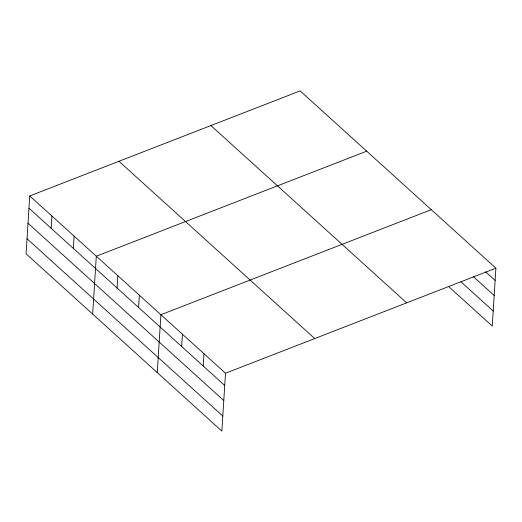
<?xml version="1.0" encoding="UTF-8"?>
<svg xmlns="http://www.w3.org/2000/svg" width="522" height="522" viewBox="0 0 522 522"><rect width="100%" height="100%" fill="white"/><g stroke="black" fill="none" stroke-linecap="round" stroke-linejoin="round"><path stroke-width="0.78" d="M29.741 195.939L26.1 253.809L221.863 431.1L225.504 373.23L29.741 195.939L300.137 90.9L495.9 268.191L492.259 326.061L449.188 287.061M51.156 228.297L51.926 216.03M73.341 248.387L74.117 236.127M92.662 314.087L96.302 256.217L366.698 151.178M117.065 287.987L117.835 275.72M138.598 307.491L139.367 295.224M157.266 372.597L160.906 314.72L431.296 209.681M181.669 346.491L182.439 334.224M203.202 365.994L203.971 353.727M225.504 373.23L495.9 268.191M485.558 271.786L495.13 280.458M473.245 276.543L494.184 295.504M460.906 281.756L493.205 311.014M210.908 125.561L406.671 302.851M118.97 161.272L314.733 338.569M28.971 208.206L224.734 385.497M28.025 223.253L223.788 400.544M27.046 238.763L222.809 416.054"/></g></svg>
